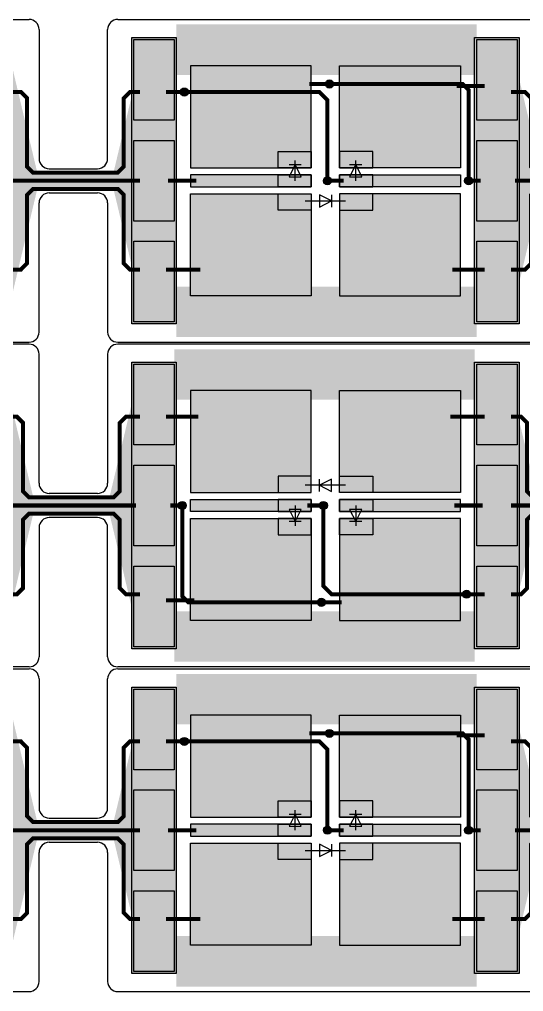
# Model space of a CAD drawing. Extents: x 1822 to 2392, y 725 to 1125.
# Drawn here: x 2212.53 to 2237.53, y 788.9 to 837.1 of the extents above; entities that cross this region are included whole.
import ezdxf

# ---------------------------------------------------------------- set-up
doc = ezdxf.new("R2010")
doc.units = 0
doc.header["$LTSCALE"] = 0.2
for name, color, linetype in [('BS', 1, 'CONTINUOUS'), ('Durchsteiger', 3, 'CONTINUOUS'), ('LED', 7, 'CONTINUOUS'), ('LS', 5, 'CONTINUOUS'), ('Rand', 6, 'CONTINUOUS')]:
    doc.layers.add(name, color=color, linetype=linetype)

msp = doc.modelspace()

# ---------------------------------------------------------------- hatches: boundary and pattern name
at = {"layer": 'BS'}
h = msp.add_hatch(color=256, dxfattribs=at)
h.paths.add_polyline_path([(2220.2, 836.1), (2218.2, 836.1), (2218.2, 832.1), (2220.2, 832.1)])
h.paths.add_polyline_path([(2220.2, 831.1), (2218.2, 831.1), (2218.2, 827.1), (2220.2, 827.1)])
h.paths.add_polyline_path([(2220.2, 826.1), (2218.2, 826.1), (2218.2, 822.1), (2220.2, 822.1)])
h = msp.add_hatch(color=256, dxfattribs=at)
h.paths.add_polyline_path([(2237.2, 836.1), (2235.2, 836.1), (2235.2, 832.1), (2237.2, 832.1)])
h.paths.add_polyline_path([(2237.2, 831.1), (2235.2, 831.1), (2235.2, 827.1), (2237.2, 827.1)])
h.paths.add_polyline_path([(2237.2, 826.1), (2235.2, 826.1), (2235.2, 822.1), (2237.2, 822.1)])
h = msp.add_hatch(color=256, dxfattribs=at)
h.paths.add_polyline_path([(2221, 834.8), (2221, 829.75), (2225.35, 829.75), (2225.35, 830.55), (2227, 830.55), (2227, 834.8)])
h.paths.add_polyline_path([(2221, 829.4), (2221, 828.8), (2225.35, 828.8), (2225.35, 829.4)])
h.paths.add_polyline_path([(2221, 828.45), (2221, 823.4), (2227, 823.4), (2227, 827.65), (2225.35, 827.65), (2225.35, 828.45)])
h.paths.add_polyline_path([(2230.05, 828.45), (2230.05, 827.65), (2228.4, 827.65), (2228.4, 823.4), (2234.4, 823.4), (2234.4, 828.45)])
h.paths.add_polyline_path([(2230.05, 829.4), (2230.05, 828.8), (2234.4, 828.8), (2234.4, 829.4)])
h.paths.add_polyline_path([(2228.4, 834.8), (2228.4, 830.55), (2230.05, 830.55), (2230.05, 829.75), (2234.4, 829.75), (2234.4, 834.8)])
h.paths.add_polyline_path([(2228.4, 830.55), (2228.4, 829.75), (2229.125, 829.75), (2229.2, 829.9), (2229.275, 829.75), (2230.05, 829.75), (2230.05, 830.55)], flags=17)
h.paths.add_polyline_path([(2228.4, 829.4), (2228.4, 828.8), (2230.05, 828.8), (2230.05, 829.4), (2229.45, 829.4), (2229.5, 829.3), (2228.9, 829.3), (2228.95, 829.4)])
h.paths.add_polyline_path([(2228.4, 828.45), (2228.4, 827.65), (2230.05, 827.65), (2230.05, 828.45)], flags=17)
h.paths.add_polyline_path([(2225.35, 828.45), (2225.35, 827.65), (2227, 827.65), (2227, 828.45)], flags=16)
h.paths.add_polyline_path([(2225.35, 829.4), (2225.35, 828.8), (2227, 828.8), (2227, 829.4), (2226.45, 829.4), (2226.5, 829.3), (2225.9, 829.3), (2225.95, 829.4)])
h.paths.add_polyline_path([(2225.35, 830.55), (2225.35, 829.75), (2226.125, 829.75), (2226.2, 829.9), (2226.275, 829.75), (2227, 829.75), (2227, 830.55)], flags=17)
h = msp.add_hatch(color=256, dxfattribs=at)
h.paths.add_polyline_path([(2218.2, 806), (2220.2, 806), (2220.2, 810), (2218.2, 810)])
h.paths.add_polyline_path([(2218.2, 811), (2220.2, 811), (2220.2, 815), (2218.2, 815)])
h.paths.add_polyline_path([(2218.2, 816), (2220.2, 816), (2220.2, 820), (2218.2, 820)])
h = msp.add_hatch(color=256, dxfattribs=at)
h.paths.add_polyline_path([(2235.2, 806), (2237.2, 806), (2237.2, 810), (2235.2, 810)])
h.paths.add_polyline_path([(2235.2, 811), (2237.2, 811), (2237.2, 815), (2235.2, 815)])
h.paths.add_polyline_path([(2235.2, 816), (2237.2, 816), (2237.2, 820), (2235.2, 820)])
h = msp.add_hatch(color=256, dxfattribs=at)
h.paths.add_polyline_path([(2234.4, 807.3), (2234.4, 812.35), (2230.05, 812.35), (2230.05, 811.55), (2228.4, 811.55), (2228.4, 807.3)])
h.paths.add_polyline_path([(2234.4, 812.7), (2234.4, 813.3), (2230.05, 813.3), (2230.05, 812.7)])
h.paths.add_polyline_path([(2234.4, 813.65), (2234.4, 818.7), (2228.4, 818.7), (2228.4, 814.45), (2230.05, 814.45), (2230.05, 813.65)])
h.paths.add_polyline_path([(2225.35, 813.65), (2225.35, 814.45), (2227, 814.45), (2227, 818.7), (2221, 818.7), (2221, 813.65)])
h.paths.add_polyline_path([(2225.35, 812.7), (2225.35, 813.3), (2221, 813.3), (2221, 812.7)])
h.paths.add_polyline_path([(2227, 807.3), (2227, 811.55), (2225.35, 811.55), (2225.35, 812.35), (2221, 812.35), (2221, 807.3)])
h.paths.add_polyline_path([(2227, 811.55), (2227, 812.35), (2226.275, 812.35), (2226.2, 812.2), (2226.125, 812.35), (2225.35, 812.35), (2225.35, 811.55)], flags=17)
h.paths.add_polyline_path([(2227, 812.7), (2227, 813.3), (2225.35, 813.3), (2225.35, 812.7), (2225.95, 812.7), (2225.9, 812.8), (2226.5, 812.8), (2226.45, 812.7)])
h.paths.add_polyline_path([(2227, 813.65), (2227, 814.45), (2225.35, 814.45), (2225.35, 813.65)], flags=17)
h.paths.add_polyline_path([(2230.05, 813.65), (2230.05, 814.45), (2228.4, 814.45), (2228.4, 813.65)], flags=16)
h.paths.add_polyline_path([(2230.05, 812.7), (2230.05, 813.3), (2228.4, 813.3), (2228.4, 812.7), (2228.95, 812.7), (2228.9, 812.8), (2229.5, 812.8), (2229.45, 812.7)])
h.paths.add_polyline_path([(2230.05, 811.55), (2230.05, 812.35), (2229.275, 812.35), (2229.2, 812.2), (2229.125, 812.35), (2228.4, 812.35), (2228.4, 811.55)], flags=17)
h = msp.add_hatch(color=256, dxfattribs=at)
h.paths.add_polyline_path([(2220.2, 803.9), (2218.2, 803.9), (2218.2, 799.9), (2220.2, 799.9)])
h.paths.add_polyline_path([(2220.2, 798.9), (2218.2, 798.9), (2218.2, 794.9), (2220.2, 794.9)])
h.paths.add_polyline_path([(2220.2, 793.9), (2218.2, 793.9), (2218.2, 789.9), (2220.2, 789.9)])
h = msp.add_hatch(color=256, dxfattribs=at)
h.paths.add_polyline_path([(2237.2, 803.9), (2235.2, 803.9), (2235.2, 799.9), (2237.2, 799.9)])
h.paths.add_polyline_path([(2237.2, 798.9), (2235.2, 798.9), (2235.2, 794.9), (2237.2, 794.9)])
h.paths.add_polyline_path([(2237.2, 793.9), (2235.2, 793.9), (2235.2, 789.9), (2237.2, 789.9)])
h = msp.add_hatch(color=256, dxfattribs=at)
h.paths.add_polyline_path([(2221, 802.6), (2221, 797.55), (2225.35, 797.55), (2225.35, 798.35), (2227, 798.35), (2227, 802.6)])
h.paths.add_polyline_path([(2221, 797.2), (2221, 796.6), (2225.35, 796.6), (2225.35, 797.2)])
h.paths.add_polyline_path([(2221, 796.25), (2221, 791.2), (2227, 791.2), (2227, 795.45), (2225.35, 795.45), (2225.35, 796.25)])
h.paths.add_polyline_path([(2230.05, 796.25), (2230.05, 795.45), (2228.4, 795.45), (2228.4, 791.2), (2234.4, 791.2), (2234.4, 796.25)])
h.paths.add_polyline_path([(2230.05, 797.2), (2230.05, 796.6), (2234.4, 796.6), (2234.4, 797.2)])
h.paths.add_polyline_path([(2228.4, 802.6), (2228.4, 798.35), (2230.05, 798.35), (2230.05, 797.55), (2234.4, 797.55), (2234.4, 802.6)])
h.paths.add_polyline_path([(2228.4, 798.35), (2228.4, 797.55), (2229.125, 797.55), (2229.2, 797.7), (2229.275, 797.55), (2230.05, 797.55), (2230.05, 798.35)], flags=17)
h.paths.add_polyline_path([(2228.4, 797.2), (2228.4, 796.6), (2230.05, 796.6), (2230.05, 797.2), (2229.45, 797.2), (2229.5, 797.1), (2228.9, 797.1), (2228.95, 797.2)])
h.paths.add_polyline_path([(2228.4, 796.25), (2228.4, 795.45), (2230.05, 795.45), (2230.05, 796.25)], flags=17)
h.paths.add_polyline_path([(2225.35, 796.25), (2225.35, 795.45), (2227, 795.45), (2227, 796.25)], flags=16)
h.paths.add_polyline_path([(2225.35, 797.2), (2225.35, 796.6), (2227, 796.6), (2227, 797.2), (2226.45, 797.2), (2226.5, 797.1), (2225.9, 797.1), (2225.95, 797.2)])
h.paths.add_polyline_path([(2225.35, 798.35), (2225.35, 797.55), (2226.125, 797.55), (2226.2, 797.7), (2226.275, 797.55), (2227, 797.55), (2227, 798.35)], flags=17)
at = {"layer": 'Durchsteiger'}
for points in [[(2227.9, 834.1, 1), (2227.9, 833.7, 1)], [(2220.7, 833.7, 1), (2220.7, 833.3, 1)], [(2227.8, 829.3, 1), (2227.8, 828.9, 1)], [(2234.8, 829.3, 1), (2234.8, 828.9, 1)], [(2220.6, 812.8, 1), (2220.6, 813.2, 1)], [(2227.6, 812.8, 1), (2227.6, 813.2, 1)], [(2234.7, 808.4, 1), (2234.7, 808.8, 1)], [(2227.5, 808, 1), (2227.5, 808.4, 1)], [(2227.9, 801.9, 1), (2227.9, 801.5, 1)], [(2220.7, 801.5, 1), (2220.7, 801.1, 1)], [(2227.8, 797.1, 1), (2227.8, 796.7, 1)], [(2234.8, 797.1, 1), (2234.8, 796.7, 1)]]:
    msp.add_hatch(color=256, dxfattribs=at).paths.add_polyline_path(points)
at = {"layer": 'LS'}
for points in [[(2220.3, 836.2), (2218.1, 836.2), (2218.1, 822), (2220.3, 822)], [(2237.3, 836.2), (2235.1, 836.2), (2235.1, 822), (2237.3, 822)], [(2220.3, 820.1), (2218.1, 820.1), (2218.1, 805.9), (2220.3, 805.9)], [(2237.3, 820.1), (2235.1, 820.1), (2235.1, 805.9), (2237.3, 805.9)], [(2220.3, 804), (2218.1, 804), (2218.1, 789.8), (2220.3, 789.8)], [(2237.3, 804), (2235.1, 804), (2235.1, 789.8), (2237.3, 789.8)]]:
    msp.add_hatch(color=256, dxfattribs=at).paths.add_polyline_path(points)

# ---------------------------------------------------------------- linework, layer by layer
at = {"layer": 'BS'}
for p, q in [((2227.6, 829.1), (2227.8, 829.1)), ((2227.7, 829), (2227.7, 829.2)), ((2227.8, 813), (2227.6, 813)), ((2227.7, 813.1), (2227.7, 812.9)), ((2227.6, 796.9), (2227.8, 796.9)), ((2227.7, 796.8), (2227.7, 797))]:
    msp.add_line(p, q, dxfattribs=at)
for points in [[(2218.2, 832.1), (2218.2, 836.1), (2220.2, 836.1), (2220.2, 832.1)], [(2235.2, 832.1), (2235.2, 836.1), (2237.2, 836.1), (2237.2, 832.1)], [(2227, 829.75), (2227, 834.8), (2221, 834.8), (2221, 829.75)], [(2228.4, 829.75), (2228.4, 834.8), (2234.4, 834.8), (2234.4, 829.75)], [(2218.2, 827.1), (2218.2, 831.1), (2220.2, 831.1), (2220.2, 827.1)], [(2235.2, 827.1), (2235.2, 831.1), (2237.2, 831.1), (2237.2, 827.1)], [(2225.35, 829.75), (2225.35, 830.55), (2227, 830.55), (2227, 829.75)], [(2230.05, 829.75), (2230.05, 830.55), (2228.4, 830.55), (2228.4, 829.75)], [(2227, 828.8), (2227, 829.4), (2221, 829.4), (2221, 828.8)], [(2225.35, 828.8), (2225.35, 829.4), (2227, 829.4), (2227, 828.8)], [(2230.05, 828.8), (2230.05, 829.4), (2228.4, 829.4), (2228.4, 828.8)], [(2228.4, 828.8), (2228.4, 829.4), (2234.4, 829.4), (2234.4, 828.8)], [(2227, 828.45), (2227, 823.4), (2221, 823.4), (2221, 828.45)], [(2225.35, 827.65), (2225.35, 828.45), (2227, 828.45), (2227, 827.65)], [(2230.05, 827.65), (2230.05, 828.45), (2228.4, 828.45), (2228.4, 827.65)], [(2228.4, 828.45), (2228.4, 823.4), (2234.4, 823.4), (2234.4, 828.45)], [(2218.2, 822.1), (2218.2, 826.1), (2220.2, 826.1), (2220.2, 822.1)], [(2235.2, 822.1), (2235.2, 826.1), (2237.2, 826.1), (2237.2, 822.1)], [(2220.2, 820), (2220.2, 816), (2218.2, 816), (2218.2, 820)], [(2237.2, 820), (2237.2, 816), (2235.2, 816), (2235.2, 820)], [(2227, 813.65), (2227, 818.7), (2221, 818.7), (2221, 813.65)], [(2228.4, 813.65), (2228.4, 818.7), (2234.4, 818.7), (2234.4, 813.65)], [(2220.2, 815), (2220.2, 811), (2218.2, 811), (2218.2, 815)], [(2237.2, 815), (2237.2, 811), (2235.2, 811), (2235.2, 815)], [(2225.35, 814.45), (2225.35, 813.65), (2227, 813.65), (2227, 814.45)], [(2230.05, 814.45), (2230.05, 813.65), (2228.4, 813.65), (2228.4, 814.45)], [(2227, 813.3), (2227, 812.7), (2221, 812.7), (2221, 813.3)], [(2225.35, 813.3), (2225.35, 812.7), (2227, 812.7), (2227, 813.3)], [(2230.05, 813.3), (2230.05, 812.7), (2228.4, 812.7), (2228.4, 813.3)], [(2228.4, 813.3), (2228.4, 812.7), (2234.4, 812.7), (2234.4, 813.3)], [(2227, 812.35), (2227, 807.3), (2221, 807.3), (2221, 812.35)], [(2225.35, 812.35), (2225.35, 811.55), (2227, 811.55), (2227, 812.35)], [(2230.05, 812.35), (2230.05, 811.55), (2228.4, 811.55), (2228.4, 812.35)], [(2228.4, 812.35), (2228.4, 807.3), (2234.4, 807.3), (2234.4, 812.35)], [(2220.2, 810), (2220.2, 806), (2218.2, 806), (2218.2, 810)], [(2237.2, 810), (2237.2, 806), (2235.2, 806), (2235.2, 810)], [(2218.2, 799.9), (2218.2, 803.9), (2220.2, 803.9), (2220.2, 799.9)], [(2235.2, 799.9), (2235.2, 803.9), (2237.2, 803.9), (2237.2, 799.9)], [(2227, 797.55), (2227, 802.6), (2221, 802.6), (2221, 797.55)], [(2228.4, 797.55), (2228.4, 802.6), (2234.4, 802.6), (2234.4, 797.55)], [(2218.2, 794.9), (2218.2, 798.9), (2220.2, 798.9), (2220.2, 794.9)], [(2235.2, 794.9), (2235.2, 798.9), (2237.2, 798.9), (2237.2, 794.9)], [(2225.35, 797.55), (2225.35, 798.35), (2227, 798.35), (2227, 797.55)], [(2230.05, 797.55), (2230.05, 798.35), (2228.4, 798.35), (2228.4, 797.55)], [(2227, 796.6), (2227, 797.2), (2221, 797.2), (2221, 796.6)], [(2225.35, 796.6), (2225.35, 797.2), (2227, 797.2), (2227, 796.6)], [(2230.05, 796.6), (2230.05, 797.2), (2228.4, 797.2), (2228.4, 796.6)], [(2228.4, 796.6), (2228.4, 797.2), (2234.4, 797.2), (2234.4, 796.6)], [(2227, 796.25), (2227, 791.2), (2221, 791.2), (2221, 796.25)], [(2225.35, 795.45), (2225.35, 796.25), (2227, 796.25), (2227, 795.45)], [(2230.05, 795.45), (2230.05, 796.25), (2228.4, 796.25), (2228.4, 795.45)], [(2228.4, 796.25), (2228.4, 791.2), (2234.4, 791.2), (2234.4, 796.25)], [(2218.2, 789.9), (2218.2, 793.9), (2220.2, 793.9), (2220.2, 789.9)], [(2235.2, 789.9), (2235.2, 793.9), (2237.2, 793.9), (2237.2, 789.9)]]:
    msp.add_lwpolyline(points, close=True, dxfattribs=at)
at = {"layer": 'BS', "const_width": 0.2}
for points in [[(2226.9, 833.9), (2227.8, 833.9)], [(2234.2, 833.8), (2235.6, 833.8)], [(2211.9, 833.5), (2212.6, 833.5), (2212.9, 833.2), (2212.9, 829.8), (2213.2, 829.5), (2215.1, 829.5)], [(2215.1, 829.5), (2217.4, 829.5), (2217.7, 829.8), (2217.7, 833.2), (2218, 833.5), (2218.5, 833.5)], [(2220.6, 833.5), (2219.8, 833.5)], [(2236.9, 833.5), (2237.6, 833.5), (2237.9, 833.2), (2237.9, 829.8), (2238.2, 829.5), (2240.1, 829.5)], [(2212.1, 829.1), (2215.1, 829.1)], [(2215.1, 829.1), (2218.5, 829.1)], [(2219.9, 829.1), (2221.3, 829.1)], [(2227.9, 829.1), (2228.6, 829.1)], [(2234.9, 829.1), (2235.4, 829.1)], [(2237.1, 829.1), (2240.1, 829.1)], [(2211.9, 824.7), (2212.6, 824.7), (2212.9, 825), (2212.9, 828.4), (2213.2, 828.7), (2215.1, 828.7)], [(2215.1, 828.7), (2217.4, 828.7), (2217.7, 828.4), (2217.7, 825), (2218, 824.7), (2218.5, 824.7)], [(2236.9, 824.7), (2237.6, 824.7), (2237.9, 825), (2237.9, 828.4), (2238.2, 828.7), (2240.1, 828.7)], [(2219.8, 824.7), (2221.5, 824.7)], [(2234, 824.7), (2235.6, 824.7)], [(2215.3, 813.4), (2213, 813.4), (2212.7, 813.7), (2212.7, 817.1), (2212.4, 817.4), (2211.9, 817.4)], [(2218.5, 817.4), (2217.8, 817.4), (2217.5, 817.1), (2217.5, 813.7), (2217.2, 813.4), (2215.3, 813.4)], [(2221.4, 817.4), (2219.8, 817.4)], [(2235.6, 817.4), (2233.9, 817.4)], [(2240.3, 813.4), (2238, 813.4), (2237.7, 813.7), (2237.7, 817.1), (2237.4, 817.4), (2236.9, 817.4)], [(2215.3, 813), (2211.9, 813)], [(2215.3, 812.6), (2213, 812.6), (2212.7, 812.3), (2212.7, 808.9), (2212.4, 808.6), (2211.9, 808.6)], [(2218.3, 813), (2215.3, 813)], [(2218.5, 808.6), (2217.8, 808.6), (2217.5, 808.9), (2217.5, 812.3), (2217.2, 812.6), (2215.3, 812.6)], [(2220.5, 813), (2220, 813)], [(2227.5, 813), (2226.8, 813)], [(2235.5, 813), (2234.1, 813)], [(2240.3, 813), (2236.9, 813)], [(2240.3, 812.6), (2238, 812.6), (2237.7, 812.3), (2237.7, 808.9), (2237.4, 808.6), (2236.9, 808.6)], [(2221.2, 808.3), (2219.8, 808.3)], [(2234.8, 808.6), (2235.6, 808.6)], [(2228.5, 808.2), (2227.6, 808.2)], [(2226.9, 801.7), (2227.8, 801.7)], [(2234.2, 801.6), (2235.6, 801.6)], [(2211.9, 801.3), (2212.6, 801.3), (2212.9, 801), (2212.9, 797.6), (2213.2, 797.3), (2215.1, 797.3)], [(2215.1, 797.3), (2217.4, 797.3), (2217.7, 797.6), (2217.7, 801), (2218, 801.3), (2218.5, 801.3)], [(2220.6, 801.3), (2219.8, 801.3)], [(2236.9, 801.3), (2237.6, 801.3), (2237.9, 801), (2237.9, 797.6), (2238.2, 797.3), (2240.1, 797.3)], [(2212.1, 796.9), (2215.1, 796.9)], [(2215.1, 796.9), (2218.5, 796.9)], [(2219.9, 796.9), (2221.3, 796.9)], [(2227.9, 796.9), (2228.6, 796.9)], [(2234.9, 796.9), (2235.4, 796.9)], [(2237.1, 796.9), (2240.1, 796.9)], [(2211.9, 792.5), (2212.6, 792.5), (2212.9, 792.8), (2212.9, 796.2), (2213.2, 796.5), (2215.1, 796.5)], [(2215.1, 796.5), (2217.4, 796.5), (2217.7, 796.2), (2217.7, 792.8), (2218, 792.5), (2218.5, 792.5)], [(2236.9, 792.5), (2237.6, 792.5), (2237.9, 792.8), (2237.9, 796.2), (2238.2, 796.5), (2240.1, 796.5)], [(2219.8, 792.5), (2221.5, 792.5)], [(2234, 792.5), (2235.6, 792.5)]]:
    msp.add_lwpolyline(points, dxfattribs=at)
at = {"layer": 'Durchsteiger'}
for centre in [(2227.9, 833.9), (2220.7, 833.5), (2227.8, 829.1), (2234.8, 829.1), (2220.6, 813), (2227.6, 813), (2234.7, 808.6), (2227.5, 808.2), (2227.9, 801.7), (2220.7, 801.3), (2227.8, 796.9), (2234.8, 796.9)]:
    msp.add_circle(centre, 0.2, dxfattribs=at)
at = {"layer": 'LED'}
for p, q in [((2226.2, 829.1), (2226.2, 830.1)), ((2229.2, 829.1), (2229.2, 830.1)), ((2226.2, 829.9), (2225.9, 829.3)), ((2225.9, 829.9), (2226.5, 829.9)), ((2226.5, 829.3), (2226.2, 829.9)), ((2229.2, 829.9), (2228.9, 829.3)), ((2228.9, 829.9), (2229.5, 829.9)), ((2229.5, 829.3), (2229.2, 829.9)), ((2225.9, 829.3), (2226.5, 829.3)), ((2228.9, 829.3), (2229.5, 829.3)), ((2226.7, 828.1), (2228.7, 828.1)), ((2227.4, 828.4), (2227.4, 827.8)), ((2228, 828.1), (2227.4, 828.4)), ((2227.4, 827.8), (2228, 828.1)), ((2228, 828.4), (2228, 827.8)), ((2228, 814.3), (2227.4, 814)), ((2227.4, 813.7), (2227.4, 814.3)), ((2228, 813.7), (2228, 814.3)), ((2228.7, 814), (2226.7, 814)), ((2227.4, 814), (2228, 813.7)), ((2226.5, 812.8), (2225.9, 812.8)), ((2225.9, 812.8), (2226.2, 812.2)), ((2226.2, 813), (2226.2, 812)), ((2226.2, 812.2), (2226.5, 812.8)), ((2229.5, 812.8), (2228.9, 812.8)), ((2228.9, 812.8), (2229.2, 812.2)), ((2229.2, 813), (2229.2, 812)), ((2229.2, 812.2), (2229.5, 812.8)), ((2226.5, 812.2), (2225.9, 812.2)), ((2229.5, 812.2), (2228.9, 812.2)), ((2226.2, 796.9), (2226.2, 797.9)), ((2229.2, 796.9), (2229.2, 797.9)), ((2226.2, 797.7), (2225.9, 797.1)), ((2225.9, 797.7), (2226.5, 797.7)), ((2226.5, 797.1), (2226.2, 797.7)), ((2229.2, 797.7), (2228.9, 797.1)), ((2228.9, 797.7), (2229.5, 797.7)), ((2229.5, 797.1), (2229.2, 797.7)), ((2225.9, 797.1), (2226.5, 797.1)), ((2228.9, 797.1), (2229.5, 797.1)), ((2226.7, 795.9), (2228.7, 795.9)), ((2227.4, 796.2), (2227.4, 795.6)), ((2228, 795.9), (2227.4, 796.2)), ((2227.4, 795.6), (2228, 795.9)), ((2228, 796.2), (2228, 795.6))]:
    msp.add_line(p, q, dxfattribs=at)
at = {"layer": 'LS'}
for points, const_width in [([(2220.3, 835.6), (2235.2, 835.6)], 2.5), ([(2228, 833.9), (2234.5, 833.9), (2234.8, 833.6), (2234.8, 829.4), (2234.8, 829.2)], 0.2), ([(2220.8, 833.5), (2222.9, 833.5), (2227.4, 833.5), (2227.8, 833.1), (2227.8, 829.2)], 0.2), ([(2213.4, 829.1), (2215.1, 829.1)], 0.9), ([(2215.1, 829.1), (2217.2, 829.1)], 0.9), ([(2220.3, 822.6), (2235.2, 822.6)], 2.5), ([(2235.1, 819.5), (2220.2, 819.5)], 2.5), ([(2215.3, 813), (2213.2, 813)], 0.9), ([(2217, 813), (2215.3, 813)], 0.9), ([(2227.4, 808.2), (2220.9, 808.2), (2220.6, 808.5), (2220.6, 812.7), (2220.6, 812.9)], 0.2), ([(2234.6, 808.6), (2232.5, 808.6), (2228, 808.6), (2227.6, 809), (2227.6, 812.9)], 0.2), ([(2235.1, 806.5), (2220.2, 806.5)], 2.5), ([(2220.3, 803.4), (2235.2, 803.4)], 2.5), ([(2228, 801.7), (2234.5, 801.7), (2234.8, 801.4), (2234.8, 797.2), (2234.8, 797)], 0.2), ([(2220.8, 801.3), (2222.9, 801.3), (2227.4, 801.3), (2227.8, 800.9), (2227.8, 797)], 0.2), ([(2213.4, 796.9), (2215.1, 796.9)], 0.9), ([(2215.1, 796.9), (2217.2, 796.9)], 0.9), ([(2220.3, 790.4), (2235.2, 790.4)], 2.5)]:
    msp.add_lwpolyline(points, dxfattribs=dict(at, const_width=const_width))
for points in [[(2213.4, 829.1, 0.9, 11, 0), (2212.2, 829.1, 15, 15, 0)], [(2217.2, 829.1, 0.9, 11, 0), (2218.4, 829.1, 15, 15, 0)], [(2238.4, 829.1, 0.9, 11, 0), (2237.2, 829.1, 15, 15, 0)], [(2242.2, 829.1, 0.9, 11, 0), (2243.4, 829.1, 15, 15, 0)], [(2213.2, 813, 0.9, 11, 0), (2212, 813, 15, 15, 0)], [(2217, 813, 0.9, 11, 0), (2218.2, 813, 15, 15, 0)], [(2238.2, 813, 0.9, 11, 0), (2237, 813, 15, 15, 0)], [(2242, 813, 0.9, 11, 0), (2243.2, 813, 15, 15, 0)], [(2213.4, 796.9, 0.9, 11, 0), (2212.2, 796.9, 15, 15, 0)], [(2217.2, 796.9, 0.9, 11, 0), (2218.4, 796.9, 15, 15, 0)], [(2238.4, 796.9, 0.9, 11, 0), (2237.2, 796.9, 15, 15, 0)], [(2242.2, 796.9, 0.9, 11, 0), (2243.4, 796.9, 15, 15, 0)]]:
    msp.add_lwpolyline(points, format="xyseb", dxfattribs=at)
for points in [[(2218.1, 822), (2218.1, 836.2), (2220.3, 836.2), (2220.3, 822)], [(2235.1, 822), (2235.1, 836.2), (2237.3, 836.2), (2237.3, 822)], [(2220.3, 820.1), (2220.3, 805.9), (2218.1, 805.9), (2218.1, 820.1)], [(2237.3, 820.1), (2237.3, 805.9), (2235.1, 805.9), (2235.1, 820.1)], [(2218.1, 789.8), (2218.1, 804), (2220.3, 804), (2220.3, 789.8)], [(2235.1, 789.8), (2235.1, 804), (2237.3, 804), (2237.3, 789.8)]]:
    msp.add_lwpolyline(points, close=True, dxfattribs=at)
at = {"layer": 'Rand'}
for p, q in [((2192.4, 837.1), (2213, 837.1)), ((2217.4, 837.1), (2238, 837.1)), ((2213.5, 836.6), (2213.5, 830.2)), ((2216.9, 830.2), (2216.9, 836.6)), ((2214, 829.7), (2215.1, 829.7)), ((2214, 829.7), (2215.1, 829.7)), ((2215.1, 829.7), (2216.4, 829.7)), ((2215.1, 829.7), (2216.4, 829.7)), ((2214, 828.5), (2215.1, 828.5)), ((2214, 828.5), (2215.1, 828.5)), ((2215.1, 828.5), (2216.4, 828.5)), ((2215.1, 828.5), (2216.4, 828.5)), ((2213.5, 821.6), (2213.5, 828)), ((2216.9, 828), (2216.9, 821.6)), ((2192.4, 821.1), (2213, 821.1)), ((2213, 821), (2192.4, 821)), ((2217.4, 821.1), (2238, 821.1)), ((2238, 821), (2217.4, 821)), ((2213.5, 814.1), (2213.5, 820.5)), ((2216.9, 820.5), (2216.9, 814.1)), ((2215.3, 813.6), (2214, 813.6)), ((2215.3, 813.6), (2214, 813.6)), ((2216.4, 813.6), (2215.3, 813.6)), ((2216.4, 813.6), (2215.3, 813.6)), ((2215.3, 812.4), (2214, 812.4)), ((2215.3, 812.4), (2214, 812.4)), ((2216.4, 812.4), (2215.3, 812.4)), ((2216.4, 812.4), (2215.3, 812.4)), ((2213.5, 811.9), (2213.5, 805.5)), ((2216.9, 805.5), (2216.9, 811.9)), ((2213, 805), (2192.4, 805)), ((2238, 805), (2217.4, 805)), ((2192.4, 804.9), (2213, 804.9)), ((2217.4, 804.9), (2238, 804.9)), ((2213.5, 804.4), (2213.5, 798)), ((2216.9, 798), (2216.9, 804.4)), ((2214, 797.5), (2215.1, 797.5)), ((2214, 797.5), (2215.1, 797.5)), ((2215.1, 797.5), (2216.4, 797.5)), ((2215.1, 797.5), (2216.4, 797.5)), ((2214, 796.3), (2215.1, 796.3)), ((2214, 796.3), (2215.1, 796.3)), ((2215.1, 796.3), (2216.4, 796.3)), ((2215.1, 796.3), (2216.4, 796.3)), ((2213.5, 789.4), (2213.5, 795.8)), ((2216.9, 795.8), (2216.9, 789.4)), ((2192.4, 788.9), (2213, 788.9)), ((2217.4, 788.9), (2238, 788.9))]:
    msp.add_line(p, q, dxfattribs=at)
for centre, start, end in [((2213, 836.6), 0, 90), ((2217.4, 836.6), 90, 180), ((2214, 830.2), 180, 270), ((2216.4, 830.2), 270, 0), ((2214, 828), 90, 180), ((2216.4, 828), 0, 90), ((2213, 821.6), 270, 0), ((2217.4, 821.6), 180, 270), ((2213, 820.5), 0, 90), ((2217.4, 820.5), 90, 180), ((2214, 814.1), 180, 270), ((2216.4, 814.1), 270, 0), ((2214, 811.9), 90, 180), ((2216.4, 811.9), 0, 90), ((2213, 805.5), 270, 0), ((2217.4, 805.5), 180, 270), ((2213, 804.4), 0, 90), ((2217.4, 804.4), 90, 180), ((2214, 798), 180, 270), ((2216.4, 798), 270, 0), ((2214, 795.8), 90, 180), ((2216.4, 795.8), 0, 90), ((2213, 789.4), 270, 0), ((2217.4, 789.4), 180, 270)]:
    msp.add_arc(centre, 0.5, start, end, dxfattribs=at)

doc.saveas('drawing.dxf')
